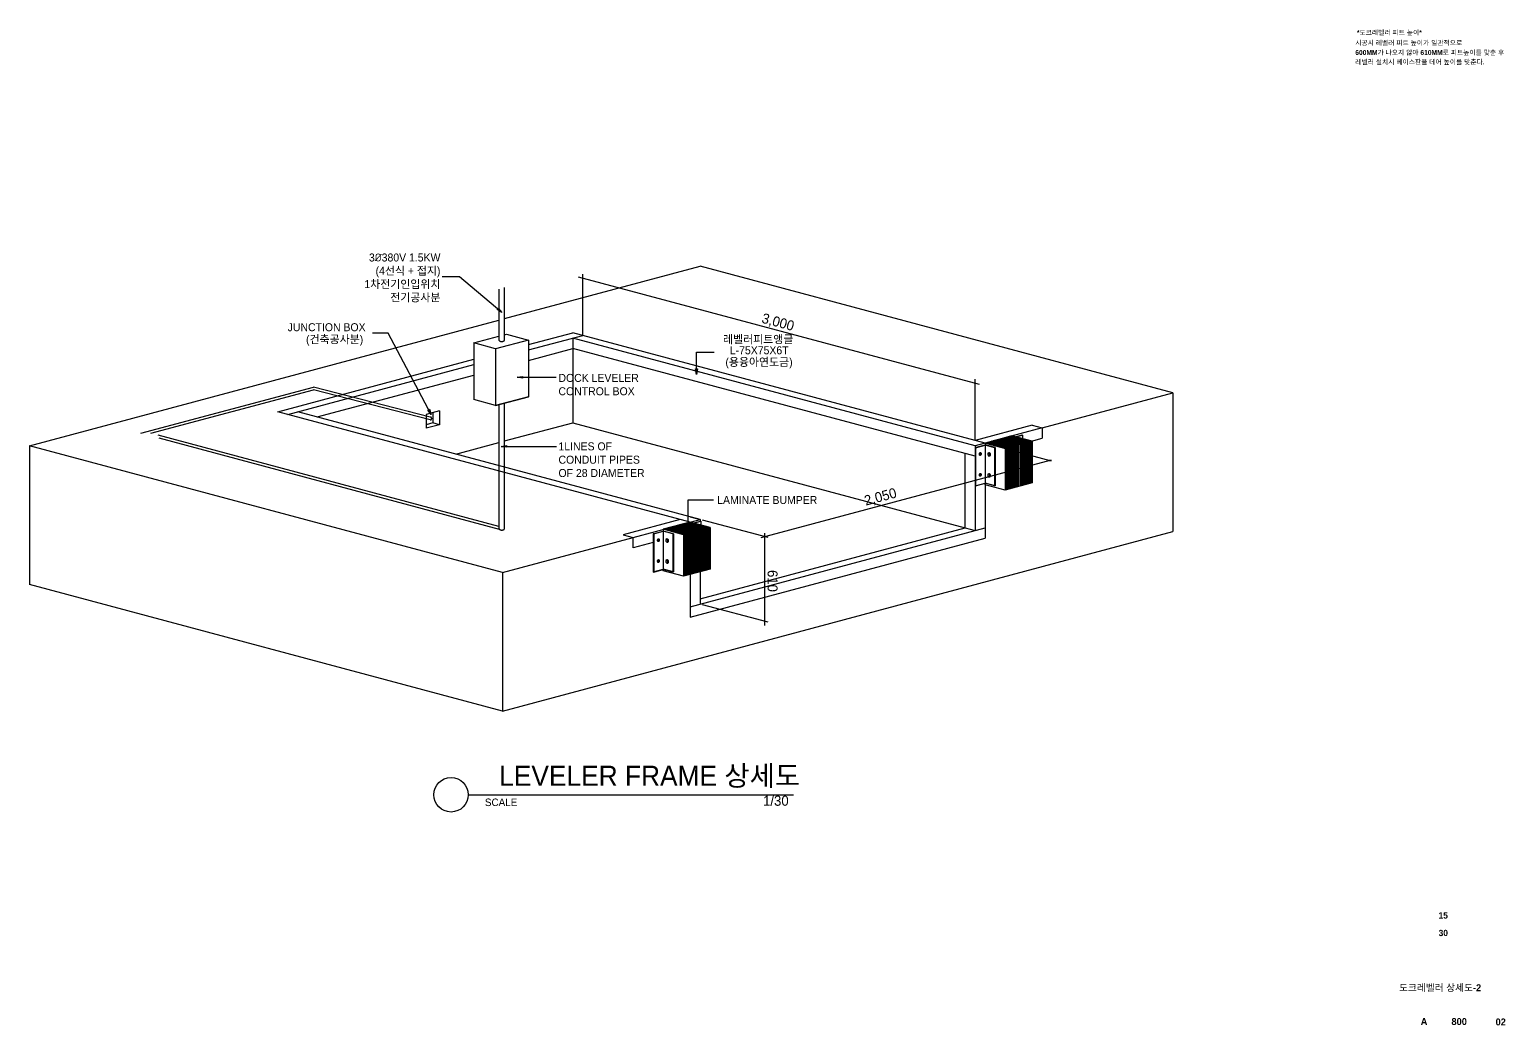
# Model space of a CAD drawing. Header units: millimetres. Extents: x 0 to 24690, y 0 to 8910.
# Drawn here: x 14059 to 24690, y 384 to 7563 of the extents above; entities that cross this region are included whole.
import ezdxf
from ezdxf.enums import TextEntityAlignment as Align

# ---------------------------------------------------------------- set-up
doc = ezdxf.new("R2010")
doc.units = ezdxf.units.MM
doc.header["$LTSCALE"] = 400
doc.header["$MEASUREMENT"] = 0
doc.linetypes.add('HIDDEN', pattern=[9.525, 6.35, -3.175])
doc.layers.get('0').update_dxf_attribs({"linetype": 'CONTINUOUS'})
doc.layers.add('A-ANNO-TEXT1', color=7, linetype='CONTINUOUS')
doc.layers.add('건축120130$0$MARK', color=3, linetype='CONTINUOUS')
doc.styles.add('2020음성 1차', font='나눔고딕Bold.ttf')
doc.styles.get("Standard").update_dxf_attribs({"font": 'SYMBOL'})
doc.styles.add('울릉도M', font='')
doc.styles.get('울릉도M').set_extended_font_data('HY울릉도M')
doc.dimstyles.new('std_style', dxfattribs={"dimtxt": 3, "dimasz": 1, "dimexe": 1.5, "dimexo": 2, "dimgap": 1, "dimtad": 1, "dimtoh": 1, "dimdec": 0, "dimzin": 0, "dimdsep": 46, "dimtxsty": 'Standard', "dimblk": '01420DDOT01', "dimblk1": '01420DDOT01', "dimblk2": '01420DDOT01', "dimcen": 2.5, "dimdle": 8, "dimclrd": 256, "dimclre": 256, "dimclrt": 256, "dimadec": 1, "dimazin": 0, "dimtfac": 1, "dimtdec": 0, "dimtix": 1, "dimtmove": 2, "dimatfit": 3, "dimldrblk": 'CLOSEDBLANK', "dimfxl": 1, "dimtolj": 1, "dimtzin": 0, "dimlwd": -1, "dimlwe": -1, "dimarcsym": 0})

# ---------------------------------------------------------------- blocks, each defined once
blk = doc.blocks.new('01420DDOT01')
blk.add_line((-1.5, 0), (1.5, 0))
at = {"const_width": 0.5}
blk.add_lwpolyline([(-0.25, 0, 1), (0.25, 0, 1)], format="xyb", close=True, dxfattribs=at)

msp = doc.modelspace()

# ---------------------------------------------------------------- hatches: boundary and pattern name
at = {"transparency": 33554687}
h = msp.add_hatch(color=7, dxfattribs=at)
h.dxf.hatch_style = 1
h.paths.add_polyline_path([(18044.6, 5770.6), (18044.6, 5768.7), (18046.4, 5768.2, 0.0655435), (18046.5, 5768.7, 0.4142136)])
h.paths.add_polyline_path([(18044.6, 5770.6, 0.3394543), (18042.7, 5769.2), (18044.6, 5768.7)])
h.paths.add_polyline_path([(18044.6, 5768.7), (18042.7, 5769.2, 0.0655435), (18042.6, 5768.7, 0.4142136), (18044.6, 5766.8)])
h.paths.add_polyline_path([(18046.4, 5768.2), (18044.6, 5768.7), (18044.6, 5766.8, 0.3394543)])
h = msp.add_hatch(color=7, dxfattribs=at)
h.dxf.hatch_style = 1
h.paths.add_polyline_path([(20869.9, 5013.5), (20869.9, 5011.6), (20871.7, 5011.1, 0.0655435), (20871.8, 5011.6, 0.4142136)])
h.paths.add_polyline_path([(20869.9, 5013.5, 0.3394543), (20868, 5012.1), (20869.9, 5011.6)])
h.paths.add_polyline_path([(20869.9, 5011.6), (20868, 5012.1, 0.0655435), (20868, 5011.6, 0.4142136), (20869.9, 5009.7)])
h.paths.add_polyline_path([(20871.7, 5011.1), (20869.9, 5011.6), (20869.9, 5009.7, 0.3394543)])
h = msp.add_hatch(color=7, dxfattribs=at)
h.dxf.hatch_style = 1
h.paths.add_polyline_path([(21403.5, 4458.4), (21403.5, 4456.5), (21405.4, 4456, 0.0655435), (21405.4, 4456.5, 0.4142136)])
h.paths.add_polyline_path([(21403.5, 4458.4, 0.3394543), (21401.7, 4457), (21403.5, 4456.5)])
h.paths.add_polyline_path([(21403.5, 4456.5), (21401.7, 4457, 0.0655435), (21401.6, 4456.5, 0.4142136), (21403.5, 4454.6)])
h.paths.add_polyline_path([(21405.4, 4456), (21403.5, 4456.5), (21403.5, 4454.6, 0.3394543)])
h = msp.add_hatch(color=7, dxfattribs=at)
h.dxf.hatch_style = 1
h.paths.add_polyline_path([(21403.5, 4458.4), (21403.5, 4456.5), (21405.4, 4456, 0.0655435), (21405.4, 4456.5, 0.4142136)])
h.paths.add_polyline_path([(21403.5, 4458.4, 0.3394543), (21401.7, 4457), (21403.5, 4456.5)])
h.paths.add_polyline_path([(21403.5, 4456.5), (21401.7, 4457, 0.0655435), (21401.6, 4456.5, 0.4142136), (21403.5, 4454.6)])
h.paths.add_polyline_path([(21405.4, 4456), (21403.5, 4456.5), (21403.5, 4454.6, 0.3394543)])
h = msp.add_hatch(color=7, dxfattribs=at)
h.dxf.hatch_style = 1
h.paths.add_polyline_path([(19353.5, 3909.1), (19353.5, 3907.2), (19355.4, 3906.7, 0.0655435), (19355.4, 3907.2, 0.4142136)])
h.paths.add_polyline_path([(19353.5, 3909.1, 0.3394543), (19351.7, 3907.7), (19353.5, 3907.2)])
h.paths.add_polyline_path([(19353.5, 3907.2), (19351.7, 3907.7, 0.0655435), (19351.6, 3907.2, 0.4142136), (19353.5, 3905.3)])
h.paths.add_polyline_path([(19355.4, 3906.7), (19353.5, 3907.2), (19353.5, 3905.3, 0.3394543)])
h = msp.add_hatch(color=7, dxfattribs=at)
h.dxf.hatch_style = 1
h.paths.add_polyline_path([(19353.5, 3299.1), (19353.5, 3297.2), (19355.4, 3296.7, 0.0655435), (19355.4, 3297.2, 0.4142136)])
h.paths.add_polyline_path([(19353.5, 3299.1, 0.3394543), (19351.7, 3297.7), (19353.5, 3297.2)])
h.paths.add_polyline_path([(19353.5, 3297.2), (19351.7, 3297.7, 0.0655435), (19351.6, 3297.2, 0.4142136), (19353.5, 3295.3)])
h.paths.add_polyline_path([(19355.4, 3296.7), (19353.5, 3297.2), (19353.5, 3295.3, 0.3394543)])

# ---------------------------------------------------------------- linework, layer by layer
for p, q in [((17480.4, 5479), (18888.9, 5856.4)), ((22294.6, 4943.8), (18888.9, 5856.4)), ((18044.6, 5357.9), (18044.6, 5799.4)), ((14059.3, 4562.3), (17440.4, 5468.3)), ((17653, 5324.2), (17653, 4915.9)), ((17972.1, 5338.5), (17972.1, 4728.5)), ((17258.7, 5303.1), (17258.7, 4894.8)), ((17416.4, 5260.8), (17416.4, 4852.5)), ((20869.9, 4600.9), (20869.9, 5042.1)), ((17416.4, 4852.5), (17653, 4915.9)), ((21352.9, 4691.5), (22294.6, 4943.8)), ((22294.6, 4943.8), (22294.6, 3943.8)), ((17012.5, 4814.4), (16916, 4788.6)), ((16916, 4788.6), (16916, 4688.6)), ((16964.2, 4801.5), (16964.2, 4727.4)), ((17012.5, 4814.4), (17012.5, 4714.4)), ((16964.2, 4727.4), (16916, 4714.4)), ((17012.5, 4714.4), (16916, 4688.6)), ((17012.5, 4714.4), (16964.2, 4727.4)), ((17480.4, 4596.8), (17972.1, 4728.5)), ((17972.1, 4728.5), (20797.4, 3971.5)), ((17130.2, 4503), (17440.4, 4586.1)), ((20942.3, 4581.5), (20942.3, 4281.5)), ((20942.3, 4581.5), (20942.3, 4569)), ((21420.9, 4451.9), (20956.5, 4576.3)), ((21158.8, 4627), (21208, 4640.2)), ((21162.7, 4626), (21211.8, 4639.1)), ((21208, 4640.2), (21211.8, 4639.1)), ((21211.8, 4639.1), (21211.8, 4612.8)), ((17465, 3649.7), (14059.3, 4562.3)), ((14059.3, 4562.3), (14059.3, 3562.3)), ((20869.9, 4549.6), (20942.3, 4569)), ((20873.8, 4548.5), (20869.9, 4549.6)), ((20869.9, 4549.6), (20869.9, 4274.6)), ((20873.8, 4548.5), (20942.3, 4566.9)), ((20873.8, 4548.5), (20873.8, 4273.5)), ((21014.8, 4549.6), (20942.3, 4569)), ((21010.9, 4548.5), (20942.3, 4566.9)), ((21014.8, 4549.6), (21010.9, 4548.5)), ((21010.9, 4548.5), (21010.9, 4273.5)), ((21014.8, 4549.6), (21014.8, 4274.6)), ((19329.4, 3900.8), (21420.9, 4461.2)), ((20869.9, 4274.6), (20942.3, 4294)), ((20873.8, 4273.5), (20869.9, 4274.6)), ((20873.8, 4273.5), (20942.3, 4291.9)), ((21014.8, 4274.6), (20942.3, 4294)), ((20942.3, 4281.5), (20942.3, 4294)), ((21010.9, 4273.5), (20942.3, 4291.9)), ((21087.2, 4242.7), (20942.3, 4281.5)), ((21014.8, 4274.6), (21010.9, 4273.5)), ((21280.4, 4294.4), (21087.2, 4242.7)), ((17465, 2649.7), (22294.6, 3943.8)), ((18551.7, 3928.4), (18624.1, 3947.8)), ((18555.5, 3927.4), (18624.1, 3945.8)), ((18624.1, 3960.3), (18624.1, 3660.3)), ((18624.1, 3960.3), (18624.1, 3947.8)), ((18696.6, 3928.4), (18624.1, 3947.8)), ((18692.7, 3927.4), (18624.1, 3945.8)), ((18840.6, 4005.8), (18889.7, 4019)), ((18844.5, 4004.8), (18893.6, 4018)), ((18889.7, 4019), (18893.6, 4018)), ((18893.6, 4018), (18893.6, 3991.6)), ((19380.3, 3900.1), (18906.5, 4027)), ((17465, 3649.7), (18406.8, 3902.1)), ((18555.5, 3927.4), (18551.7, 3928.4)), ((18551.7, 3928.4), (18551.7, 3653.4)), ((18555.5, 3927.4), (18555.5, 3652.4)), ((18696.6, 3928.4), (18692.7, 3927.4)), ((18692.7, 3927.4), (18692.7, 3652.4)), ((18696.6, 3928.4), (18696.6, 3653.4)), ((19353.5, 3932.6), (19353.5, 3267.3)), ((17465, 3649.7), (17465, 2649.7)), ((18551.7, 3653.4), (18624.1, 3672.8)), ((18555.5, 3652.4), (18551.7, 3653.4)), ((18555.5, 3652.4), (18624.1, 3670.8)), ((18696.6, 3653.4), (18624.1, 3672.8)), ((18624.1, 3660.3), (18624.1, 3672.8)), ((18692.7, 3652.4), (18624.1, 3670.8)), ((18769, 3621.5), (18624.1, 3660.3)), ((18696.6, 3653.4), (18692.7, 3652.4)), ((18962.2, 3673.3), (18769, 3621.5)), ((17465, 2649.7), (14059.3, 3562.3)), ((19380.3, 3290.1), (18906.5, 3417))]:
    msp.add_line(p, q)
at = {"color": 7}
for p, q in [((20901.9, 5003.1), (18012.5, 5777.3)), ((21135.5, 4633.3), (20942.3, 4581.5)), ((21087.2, 4542.7), (20942.3, 4581.5)), ((21096.9, 4545.3), (20952, 4584.1)), ((21106.5, 4547.8), (20961.7, 4586.7)), ((21116.2, 4550.4), (20971.3, 4589.3)), ((21125.9, 4553), (20981, 4591.8)), ((21135.5, 4555.6), (20990.6, 4594.4)), ((21145.2, 4558.2), (21000.3, 4597)), ((21154.8, 4560.8), (21009.9, 4599.6)), ((21164.5, 4563.4), (21019.6, 4602.2)), ((21174.2, 4566), (21029.3, 4604.8)), ((21183.8, 4568.5), (21038.9, 4607.4)), ((21193.5, 4571.1), (21048.6, 4610)), ((21203.1, 4573.7), (21058.2, 4612.5)), ((21212.8, 4576.3), (21067.9, 4615.1)), ((21222.5, 4578.9), (21077.6, 4617.7)), ((21232.1, 4581.5), (21087.2, 4620.3)), ((21280.4, 4594.4), (21087.2, 4542.7)), ((21241.8, 4584.1), (21096.9, 4622.9)), ((21251.4, 4586.7), (21106.5, 4625.5)), ((21261.1, 4589.3), (21116.2, 4628.1)), ((21270.7, 4591.8), (21125.9, 4630.7)), ((21280.4, 4594.4), (21135.5, 4633.3)), ((21203.1, 4573.7), (21203.1, 4273.7)), ((21212.8, 4576.3), (21212.8, 4276.3)), ((21222.5, 4578.9), (21222.5, 4278.9)), ((21232.1, 4581.5), (21232.1, 4281.5)), ((21241.8, 4584.1), (21241.8, 4284.1)), ((21251.4, 4586.7), (21251.4, 4286.7)), ((21261.1, 4589.3), (21261.1, 4289.3)), ((21270.7, 4591.8), (21270.7, 4291.8)), ((21280.4, 4594.4), (21280.4, 4294.4)), ((21087.2, 4542.7), (21087.2, 4242.7)), ((21096.9, 4545.3), (21096.9, 4245.3)), ((21106.5, 4547.8), (21106.5, 4247.8)), ((21116.2, 4550.4), (21116.2, 4250.4)), ((21125.9, 4553), (21125.9, 4253)), ((21135.5, 4555.6), (21135.5, 4255.6)), ((21145.2, 4558.2), (21145.2, 4258.2)), ((21154.8, 4560.8), (21154.8, 4260.8)), ((21164.5, 4563.4), (21164.5, 4263.4)), ((21174.2, 4566), (21174.2, 4266)), ((21183.8, 4568.5), (21183.8, 4268.5)), ((21193.5, 4571.1), (21193.5, 4271.1)), ((18817.3, 4012.1), (18624.1, 3960.3)), ((18769, 3921.5), (18624.1, 3960.3)), ((18778.7, 3924.1), (18633.8, 3962.9)), ((18788.3, 3926.7), (18643.4, 3965.5)), ((18798, 3929.3), (18653.1, 3968.1)), ((18807.6, 3931.9), (18662.7, 3970.7)), ((18817.3, 3934.4), (18672.4, 3973.3)), ((18827, 3937), (18682.1, 3975.9)), ((18836.6, 3939.6), (18691.7, 3978.4)), ((18846.3, 3942.2), (18701.4, 3981)), ((18855.9, 3944.8), (18711, 3983.6)), ((18865.6, 3947.4), (18720.7, 3986.2)), ((18875.3, 3950), (18730.4, 3988.8)), ((18884.9, 3952.6), (18740, 3991.4)), ((18894.6, 3955.1), (18749.7, 3994)), ((18904.2, 3957.7), (18759.3, 3996.6)), ((18913.9, 3960.3), (18769, 3999.1)), ((18962.2, 3973.3), (18769, 3921.5)), ((18923.5, 3962.9), (18778.7, 4001.7)), ((18933.2, 3965.5), (18788.3, 4004.3)), ((18942.9, 3968.1), (18798, 4006.9)), ((18952.5, 3970.7), (18807.6, 4009.5)), ((18962.2, 3973.3), (18817.3, 4012.1)), ((18817.3, 3934.4), (18817.3, 3634.4)), ((18827, 3937), (18827, 3637)), ((18836.6, 3939.6), (18836.6, 3639.6)), ((18846.3, 3942.2), (18846.3, 3642.2)), ((18855.9, 3944.8), (18855.9, 3644.8)), ((18865.6, 3947.4), (18865.6, 3647.4)), ((18875.3, 3950), (18875.3, 3650)), ((18884.9, 3952.6), (18884.9, 3652.6)), ((18894.6, 3955.1), (18894.6, 3655.1)), ((18904.2, 3957.7), (18904.2, 3657.7)), ((18913.9, 3960.3), (18913.9, 3660.3)), ((18923.5, 3962.9), (18923.5, 3662.9)), ((18933.2, 3965.5), (18933.2, 3665.5)), ((18942.9, 3968.1), (18942.9, 3668.1)), ((18952.5, 3970.7), (18952.5, 3670.7)), ((18962.2, 3973.3), (18962.2, 3673.3)), ((18769, 3921.5), (18769, 3621.5)), ((18778.7, 3924.1), (18778.7, 3624.1)), ((18788.3, 3926.7), (18788.3, 3626.7)), ((18798, 3929.3), (18798, 3629.3)), ((18807.6, 3931.9), (18807.6, 3631.9))]:
    msp.add_line(p, q, dxfattribs=at)
at = {"color": 4}
for p, q in [((17440.4, 5692.2), (17440.4, 5325.2)), ((17480.4, 5325.2), (17480.4, 5702.4)), ((17440.4, 4859), (17440.4, 3966.2)), ((17480.4, 3966.2), (17480.4, 4869.7))]:
    msp.add_line(p, q, dxfattribs=at)
at = {"color": 6}
for p, q in [((17653, 5291.9), (17972.1, 5377.4)), ((17653, 5253), (18044.6, 5357.9)), ((20942.3, 4581.5), (17972.1, 5377.4)), ((20869.9, 4562.1), (17972.1, 5338.5)), ((17653, 5178), (17972.1, 5263.5)), ((20869.9, 4487.1), (17972.1, 5263.5)), ((15847.1, 4808), (17258.7, 5186.2)), ((15919.5, 4788.5), (17258.7, 5147.4)), ((16131.9, 4770.5), (17258.7, 5072.4)), ((18817.3, 4012.1), (15847.1, 4808)), ((18889.7, 4031.5), (15992, 4808)), ((21280.4, 4710.9), (20869.9, 4600.9)), ((21352.9, 4691.5), (20869.9, 4562.1)), ((21280.4, 4710.9), (21352.9, 4691.5)), ((21352.9, 4691.5), (21352.9, 4616.5)), ((20942.3, 4581.5), (20942.3, 3896.5)), ((21275.5, 4595.8), (21352.9, 4616.5)), ((20797.4, 3971.5), (20797.4, 4506.5)), ((20869.9, 4562.1), (20869.9, 3952.1)), ((18817.3, 4050.9), (18889.7, 4031.5)), ((18744.9, 4031.5), (18334.3, 3921.5)), ((18406.8, 3902.1), (18889.7, 4031.5)), ((18817.3, 3402.1), (20942.3, 3971.5)), ((18889.7, 4031.5), (18889.7, 4019)), ((18889.7, 3460.3), (20797.4, 3971.5)), ((20797.4, 3971.5), (20869.9, 3952.1)), ((18334.3, 3921.5), (18406.8, 3902.1)), ((18406.8, 3827.1), (18406.8, 3902.1)), ((18551.7, 3865.9), (18406.8, 3827.1)), ((18817.3, 3327.1), (20942.3, 3896.5)), ((18817.3, 3634.4), (18817.3, 3327.1)), ((18889.7, 3653.9), (18889.7, 3421.5))]:
    msp.add_line(p, q, dxfattribs=at)
at = {"color": 4, "linetype": 'HIDDEN'}
for p, q in [((14861.3, 4653.3), (16104, 4985.9)), ((14933, 4652.9), (16105.4, 4965.6)), ((16945.8, 4768.9), (16104, 4985.9)), ((16945.8, 4748.2), (16105.4, 4965.6)), ((17445.4, 3958.6), (14861.3, 4653.3)), ((17440.4, 3980.7), (14933, 4652.9))]:
    msp.add_line(p, q, dxfattribs=at)
at = {"color": 7, "linetype": 'Continuous'}
for p, q in [((20968.2, 4511.7), (20961.6, 4508.3)), ((20961.6, 4508.3), (20961.9, 4496.3)), ((20961.9, 4496.3), (20968.7, 4487.6)), ((20968.2, 4511.7), (20973.8, 4513.1)), ((20975.1, 4503), (20968.2, 4511.7)), ((20968.7, 4487.6), (20975.4, 4491)), ((20968.7, 4487.6), (20974.3, 4489.1)), ((20980.6, 4504.5), (20973.8, 4513.1)), ((20974.3, 4489.1), (20980.9, 4492.5)), ((20975.1, 4503), (20980.6, 4504.5)), ((20975.4, 4491), (20975.1, 4503)), ((20975.4, 4491), (20980.9, 4492.5)), ((20980.9, 4492.5), (20980.6, 4504.5)), ((20968.2, 4361.2), (20961.6, 4357.8)), ((20968.2, 4361.2), (20973.8, 4362.6)), ((20975.1, 4352.5), (20968.2, 4361.2)), ((20980.6, 4354), (20973.8, 4362.6)), ((20961.6, 4357.8), (20961.9, 4345.8)), ((20961.9, 4345.8), (20968.7, 4337.1)), ((20968.7, 4337.1), (20975.4, 4340.5)), ((20968.7, 4337.1), (20974.3, 4338.6)), ((20974.3, 4338.6), (20980.9, 4341.9)), ((20975.1, 4352.5), (20980.6, 4354)), ((20975.4, 4340.5), (20975.1, 4352.5)), ((20975.4, 4340.5), (20980.9, 4341.9)), ((20980.9, 4341.9), (20980.6, 4354)), ((18650, 3890.5), (18643.4, 3887.1)), ((18643.4, 3887.1), (18643.6, 3875.1)), ((18643.6, 3875.1), (18650.5, 3866.4)), ((18650, 3890.5), (18655.5, 3892)), ((18656.9, 3881.8), (18650, 3890.5)), ((18650.5, 3866.4), (18657.2, 3869.8)), ((18650.5, 3866.4), (18656, 3867.9)), ((18662.4, 3883.3), (18655.5, 3892)), ((18656, 3867.9), (18662.7, 3871.3)), ((18656.9, 3881.8), (18662.4, 3883.3)), ((18657.2, 3869.8), (18656.9, 3881.8)), ((18657.2, 3869.8), (18662.7, 3871.3)), ((18662.7, 3871.3), (18662.4, 3883.3)), ((18650, 3740), (18643.4, 3736.6)), ((18643.4, 3736.6), (18643.6, 3724.6)), ((18643.6, 3724.6), (18650.5, 3715.9)), ((18650, 3740), (18655.5, 3741.5)), ((18656.9, 3731.3), (18650, 3740)), ((18662.4, 3732.8), (18655.5, 3741.5)), ((18656.9, 3731.3), (18662.4, 3732.8)), ((18657.2, 3719.3), (18656.9, 3731.3)), ((18662.7, 3720.8), (18662.4, 3732.8)), ((18650.5, 3715.9), (18657.2, 3719.3)), ((18650.5, 3715.9), (18656, 3717.4)), ((18656, 3717.4), (18662.7, 3720.8)), ((18657.2, 3719.3), (18662.7, 3720.8))]:
    msp.add_line(p, q, dxfattribs=at)
for points in [[(17480.4, 5362.5), (17495.3, 5366.5), (17653, 5324.2), (17416.4, 5260.8), (17258.7, 5303.1), (17440.4, 5351.8)], [(17653, 4915.9), (17416.4, 4852.5), (17258.7, 4894.8)]]:
    msp.add_lwpolyline(points)
at = {"color": 4, "flags": 128}
for points in [[(17440.4, 5325.2), (17440.4, 5325), (17440.7, 5323.4), (17441.2, 5321.9), (17442.2, 5320.5), (17443.4, 5319.1), (17445, 5317.9), (17446.8, 5316.7), (17448.8, 5315.8), (17451.1, 5315), (17453.6, 5314.3), (17456.1, 5313.9), (17458.8, 5313.7), (17461.4, 5313.6), (17464.1, 5313.8), (17466.7, 5314.2), (17469.2, 5314.8), (17471.5, 5315.6), (17473.6, 5316.5), (17475.5, 5317.6), (17477.1, 5318.8), (17478.4, 5320.1), (17479.4, 5321.6), (17480.1, 5323.1), (17480.4, 5324.6), (17480.4, 5325.2)], [(17440.4, 3966.2), (17440.4, 3966), (17440.7, 3964.4), (17441.2, 3962.9), (17442.2, 3961.5), (17443.4, 3960.1), (17445, 3958.9), (17446.8, 3957.7), (17448.8, 3956.8), (17451.1, 3955.9), (17453.6, 3955.3), (17456.1, 3954.9), (17458.8, 3954.7), (17461.4, 3954.6), (17464.1, 3954.8), (17466.7, 3955.2), (17469.2, 3955.8), (17471.5, 3956.5), (17473.6, 3957.5), (17475.5, 3958.6), (17477.1, 3959.8), (17478.4, 3961.1), (17479.4, 3962.6), (17480.1, 3964.1), (17480.4, 3965.6), (17480.4, 3966.2)]]:
    msp.add_lwpolyline(points, dxfattribs=at)
at = {"color": 7, "linetype": 'Continuous', "flags": 128}
for points in [[(20912.3, 4509.7), (20912.8, 4508.1), (20913.1, 4506.3), (20913.2, 4504.5), (20913.1, 4502.5), (20912.8, 4500.6), (20912.3, 4498.8), (20911.6, 4497.1), (20910.7, 4495.6), (20909.7, 4494.4), (20908.7, 4493.5), (20907.5, 4493), (20906.4, 4492.8), (20905.3, 4493), (20904.2, 4493.5), (20903.3, 4494.4), (20902.5, 4495.6), (20901.9, 4497.1), (20901.5, 4498.8), (20901.2, 4500.6), (20901.2, 4502.5), (20901.5, 4504.4), (20901.9, 4506.3), (20902.5, 4508.1), (20903.3, 4509.7), (20904.2, 4511), (20905.2, 4512.1), (20906.3, 4512.8), (20907.5, 4513.1), (20908.6, 4513.1), (20909.7, 4512.8), (20910.7, 4512.1), (20911.5, 4511), (20912.3, 4509.7)], [(20905.6, 4495.9), (20904.6, 4494.8), (20903.7, 4494)], [(20905.9, 4512.6), (20906, 4512.4), (20906.9, 4511.3), (20907.5, 4509.9), (20908, 4508.3), (20908.3, 4506.5), (20908.4, 4504.6), (20908.2, 4502.6), (20907.8, 4500.7), (20907.3, 4498.9), (20906.5, 4497.3), (20905.6, 4495.9)], [(20912.3, 4359.2), (20912.8, 4357.6), (20913.1, 4355.8), (20913.2, 4353.9), (20913.1, 4352), (20912.8, 4350.1), (20912.3, 4348.3), (20911.6, 4346.6), (20910.7, 4345.1), (20909.7, 4343.9), (20908.7, 4343), (20907.5, 4342.5), (20906.4, 4342.3), (20905.3, 4342.5), (20904.2, 4343), (20903.3, 4343.9), (20902.5, 4345.1), (20901.9, 4346.6), (20901.5, 4348.2), (20901.2, 4350.1), (20901.2, 4352), (20901.5, 4353.9), (20901.9, 4355.8), (20902.5, 4357.6), (20903.3, 4359.2), (20904.2, 4360.5), (20905.2, 4361.5), (20906.3, 4362.3), (20907.5, 4362.6), (20908.6, 4362.6), (20909.7, 4362.3), (20910.7, 4361.6), (20911.5, 4360.5), (20912.3, 4359.2)], [(20905.9, 4362), (20906, 4361.9), (20906.9, 4360.8), (20907.5, 4359.4), (20908, 4357.8), (20908.3, 4356), (20908.4, 4354.1), (20908.2, 4352.1), (20907.8, 4350.2), (20907.3, 4348.4), (20906.5, 4346.8), (20905.6, 4345.4)], [(20905.6, 4345.4), (20904.6, 4344.3), (20903.7, 4343.5)], [(18594, 3888.5), (18594.6, 3886.9), (18594.9, 3885.2), (18595, 3883.3), (18594.9, 3881.4), (18594.6, 3879.4), (18594.1, 3877.6), (18593.4, 3875.9), (18592.5, 3874.5), (18591.5, 3873.3), (18590.4, 3872.4), (18589.3, 3871.8), (18588.2, 3871.6), (18587.1, 3871.8), (18586, 3872.4), (18585.1, 3873.2), (18584.3, 3874.4), (18583.7, 3875.9), (18583.2, 3877.6), (18583, 3879.4), (18583, 3881.3), (18583.2, 3883.3), (18583.6, 3885.2), (18584.3, 3886.9), (18585, 3888.5), (18586, 3889.8), (18587, 3890.9), (18588.1, 3891.6), (18589.3, 3892), (18590.4, 3892), (18591.5, 3891.6), (18592.5, 3890.9), (18593.3, 3889.9), (18594, 3888.5)], [(18587.4, 3874.7), (18586.4, 3873.6), (18585.4, 3872.9)], [(18587.7, 3891.4), (18587.8, 3891.3), (18588.7, 3890.1), (18589.3, 3888.7), (18589.8, 3887.1), (18590.1, 3885.3), (18590.1, 3883.4), (18590, 3881.5), (18589.6, 3879.6), (18589, 3877.8), (18588.3, 3876.1), (18587.4, 3874.7)], [(18594, 3738), (18594.6, 3736.4), (18594.9, 3734.7), (18595, 3732.8), (18594.9, 3730.8), (18594.6, 3728.9), (18594.1, 3727.1), (18593.4, 3725.4), (18592.5, 3723.9), (18591.5, 3722.7), (18590.4, 3721.9), (18589.3, 3721.3), (18588.2, 3721.1), (18587.1, 3721.3), (18586, 3721.8), (18585.1, 3722.7), (18584.3, 3723.9), (18583.7, 3725.4), (18583.2, 3727.1), (18583, 3728.9), (18583, 3730.8), (18583.2, 3732.8), (18583.6, 3734.6), (18584.3, 3736.4), (18585, 3738), (18586, 3739.3), (18587, 3740.4), (18588.1, 3741.1), (18589.3, 3741.5), (18590.4, 3741.5), (18591.5, 3741.1), (18592.5, 3740.4), (18593.3, 3739.3), (18594, 3738)], [(18587.4, 3724.2), (18586.4, 3723.1), (18585.4, 3722.4)], [(18587.7, 3740.9), (18587.8, 3740.8), (18588.7, 3739.6), (18589.3, 3738.2), (18589.8, 3736.6), (18590.1, 3734.8), (18590.1, 3732.9), (18590, 3731), (18589.6, 3729), (18589, 3727.2), (18588.3, 3725.6), (18587.4, 3724.2)]]:
    msp.add_lwpolyline(points, dxfattribs=at)
for centre in [(18044.6, 5768.7), (20869.9, 5011.6), (21403.5, 4456.5), (19353.5, 3907.2), (19353.5, 3297.2)]:
    msp.add_circle(centre, 1.92)
at = {"color": 4, "linetype": 'HIDDEN'}
msp.add_arc((16945.8, 4758.5), 10.4, 270, 90, dxfattribs=at)
at = {"layer": '건축120130$0$MARK', "color": 4}
msp.add_line((17219.5, 2047), (19561.4, 2047), dxfattribs=at)
msp.add_circle((17095.3, 2047), 124.2, dxfattribs=at)

# ---------------------------------------------------------------- texts
at = {"layer": 'A-ANNO-TEXT1', "style": '2020음성 1차'}
for s, p in [('*도크레벨러 피트 높이*', (23620.1, 7523.3)), ('시공시 레벨러 피트 높이가 일관적으로', (23608.2, 7448.7)), ('600MM가 나오지 않아 610MM로 피트높이를 맞춘 후', (23608.2, 7379.3)), ('레벨러 설치시 베이스판을 데어 높이를 맞춘다.', (23608.2, 7310.9))]:
    msp.add_text(s, height=34.791, dxfattribs=at).set_placement(p)
for s, p in [('15', (24208.3, 1177.5)), ('30', (24208.8, 1050.9))]:
    msp.add_text(s, height=45, dxfattribs=at).set_placement(p, align=Align.MIDDLE_LEFT)
at = {"layer": 'A-ANNO-TEXT1', "linetype": 'ByBlock', "style": '2020음성 1차'}
msp.add_text('도크레벨러 상세도-2', height=49.859, dxfattribs=at).set_placement((24219.3, 657.6), align=Align.MIDDLE)
for s, height, p in [('A', 49.9, (24079.4, 412.5)), ('800', 49.86, (24301, 412.5)), ('02', 49.86, (24618.7, 409.7))]:
    msp.add_text(s, height=height, dxfattribs=at).set_placement(p, align=Align.MIDDLE_LEFT)
at = {"layer": '건축120130$0$MARK', "color": 0, "style": '울릉도M'}
for s, height, p in [('JUNCTION BOX', 57.644, (15918.5, 5387.9, 0)), ('(건축공사분)', 57.64, (16051, 5300.8, 0)), ('LAMINATE BUMPER', 57.644, (19012.6, 4142.6)), ('LEVELER FRAME 상세도', 144.85, (17442.3, 2111.7)), ('SCALE', 54.32, (17339.5, 1965.5))]:
    msp.add_text(s, height=height, dxfattribs=at).set_placement(p)
for s, height, p in [('레벨러피트앵글', 57.64, (19560.9, 5300.9)), ('L-75X75X6T', 57.64, (19526.6, 5221.7)), ('(용융아연도금)', 57.64, (19555.9, 5137)), ('1/30', 72.43, (19527.3, 1967.7))]:
    msp.add_text(s, height=height, dxfattribs=at).set_placement(p, align=Align.RIGHT)
at = {"layer": '건축120130$0$MARK', "color": 0, "insert": (17019.1, 5595.9), "char_height": 57.644, "width": 621.739, "attachment_point": 9, "style": '울릉도M'}
msp.add_mtext('3{\\fISOCPEUR|b0|i0|c129|p34;%%C}380V 1.5KW\\P(4선식 + 접지)\\P1차전기인입위치\\P전기공사분', dxfattribs=at)
at = {"layer": '건축120130$0$MARK', "color": 4, "char_height": 72.06, "attachment_point": 7, "style": '울릉도M'}
for s, insert, rotation in [('3,000', (19324.2, 5437.4, 0), 345), ('2,050', (20086.4, 4117.6, 0), 15), ('610', (19374.3, 3666.6, 0), 270)]:
    msp.add_mtext(s, dxfattribs=dict(at, insert=insert, rotation=rotation))
at = {"layer": '건축120130$0$MARK', "color": 0, "char_height": 57.644, "attachment_point": 7, "style": '울릉도M'}
for s, insert in [('DOCK LEVELER\\PCONTROL BOX', (17869.2, 4925.6, 0)), ('1LINES OF\\PCONDUIT PIPES\\POF 28 DIAMETER', (17869.3, 4336.2, 0))]:
    msp.add_mtext(s, dxfattribs=dict(at, insert=insert))

# ---------------------------------------------------------------- leaders
at = {"color": 0, "ltscale": 50}
for points in [[(17461.7, 5523.5), (17156.4, 5780.9), (17031.5, 5780.9)], [(16952.1, 4786.7), (16643.7, 5373.2), (16530.3, 5373.2)], [(18862.8, 5075.8), (18862.8, 5237.5), (18990.8, 5237.5)], [(17570.5, 5056.1), (17851.8, 5056.1)], [(17455.5, 4557.8), (17854, 4557.8)], [(18802.8, 3897.7), (18802.8, 4171.5), (18986.4, 4171.5)]]:
    msp.add_leader(points, dimstyle='std_style', override={"dimscale": 800, "dimasz": 0.05, "dimexe": 2, "dimexo": 3, "dimtad": 0, "dimtoh": 0, "dimcen": 0, "dimdle": 0, "dimclrd": 1, "dimclre": 1, "dimclrt": 7, "dimadec": 0, "dimtdec": 4, "dimfxl": 2}, dxfattribs=at)

doc.saveas('drawing.dxf')
